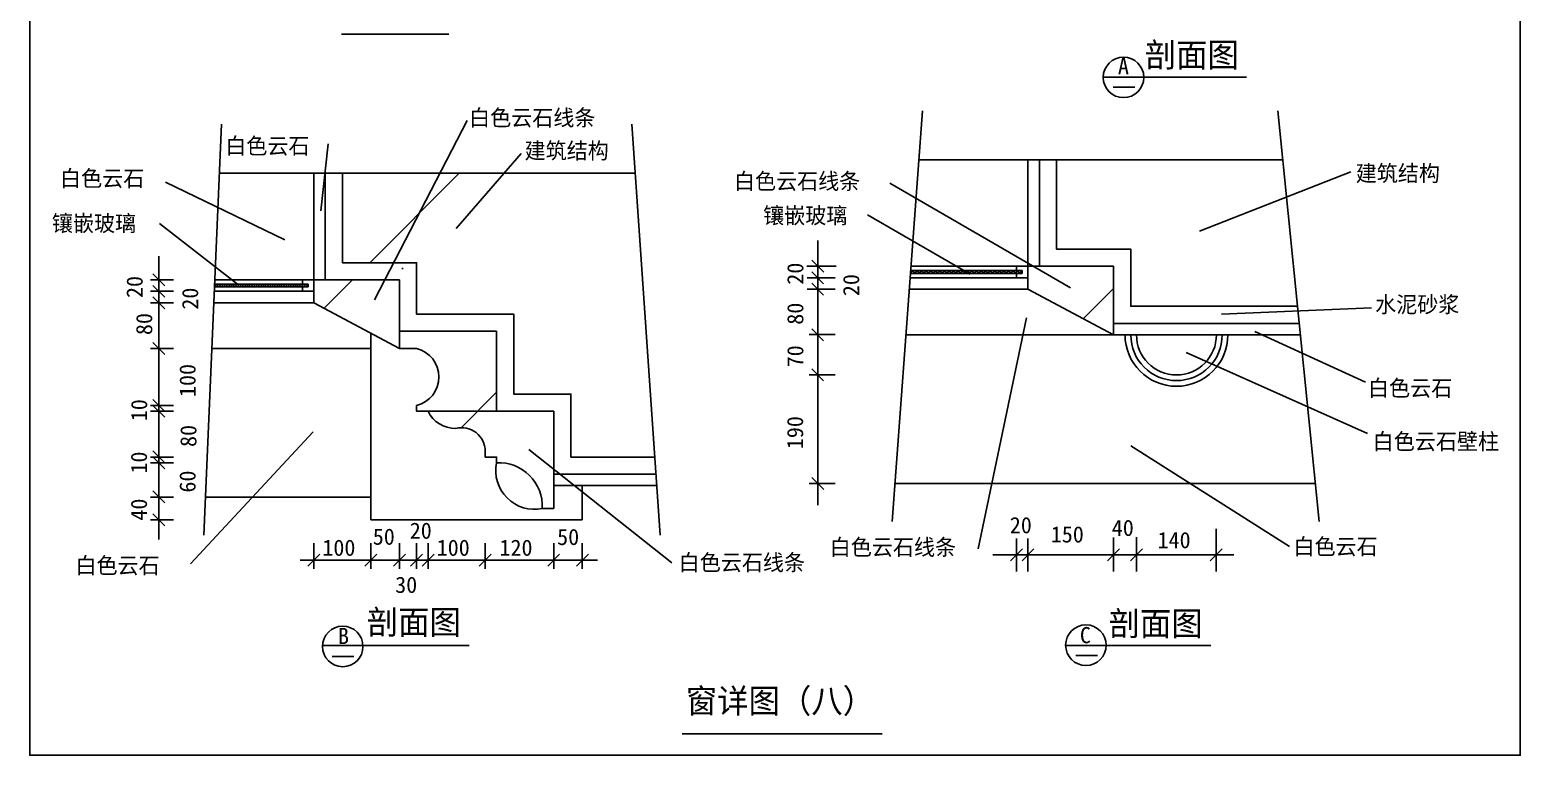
# Model space of a CAD drawing. Header units: metres. Extents: x 1022 to 6239, y 488 to 7419.
# Drawn here: x 1022 to 6239, y 488 to 3027 of the extents above; entities that cross this region are included whole.
import ezdxf

# ---------------------------------------------------------------- set-up
doc = ezdxf.new("R2010")
doc.units = ezdxf.units.M
for name, color, linetype in [('2', 2, 'Continuous'), ('4', 4, 'Continuous'), ('7', 7, 'Continuous'), ('BH', 3, 'Continuous'), ('DIM', 3, 'Continuous'), ('TEXT', 3, 'Continuous')]:
    doc.layers.add(name, color=color, linetype=linetype)
doc.dimstyles.get("Standard").update_dxf_attribs({"dimtxt": 2.5, "dimasz": 2.5, "dimexe": 1.25, "dimexo": 0.625, "dimtad": 1, "dimcen": 2.5, "dimazin": 3, "dimtfac": 1, "dimtmove": 0, "dimatfit": 3})

# ---------------------------------------------------------------- blocks, each defined once
blk = doc.blocks.new('BH2')
at = {"layer": 'BH'}
blk.add_lwpolyline([(0, 32), (5, 28), (0, 24), (5, 20), (0, 16), (5, 12), (0, 8), (5, 4), (0, 0)], dxfattribs=at)
blk = doc.blocks.new('_DOT')
blk.add_lwpolyline([(-1.41, -1.39), (1.38, 1.4)])

msp = doc.modelspace()

# ---------------------------------------------------------------- hatches: boundary and pattern name
at = {"layer": 'BH'}
h = msp.add_hatch(dxfattribs=at)
h.set_pattern_fill('ANSI33', scale=200)
h.paths.add_polyline_path([(4516.04, 2199.18), (4516.04, 2119.18), (4816.04, 1959.18), (4816.04, 2199.18)])
h.paths.add_polyline_path([(5469.7, 1959.18), (5465.66, 1999.24), (4816.04, 1999.24), (4816.04, 1959.18)])
h.paths.add_polyline_path([(4896.04, 1959.18, 1), (5176.04, 1959.18)])
h.paths.add_polyline_path([(4556.04, 2572.38), (4516.04, 2572.38), (4516.04, 2199.18), (4556.04, 2199.18)])
h = msp.add_hatch(dxfattribs=at)
h.set_pattern_fill('AR-CONC', scale=10)
h.paths.add_polyline_path([(4616.04, 2259.18), (4616.04, 2572.38), (4556.04, 2572.38), (4556.04, 2199.18), (4816.04, 2199.18), (4816.04, 1999.24), (5465.66, 1999.24), (5459.62, 2059.18), (4876.04, 2059.18), (4876.04, 2259.18)])
h = msp.add_hatch(dxfattribs=at)
h.set_pattern_fill('ANSI31', scale=1000)
h.paths.add_polyline_path([(4616.04, 2572.38), (4616.04, 2259.18), (4876.04, 2259.18), (4876.04, 2059.18), (5459.62, 2059.18), (5407.9, 2572.38)])
h = msp.add_hatch(dxfattribs=at)
h.set_pattern_fill('ANSI33', scale=200)
h.paths.add_polyline_path([(2656.12, 1971.76), (2316.12, 1971.76), (2316.12, 1911.76), (2376.12, 1911.76, -0.78), (2376.12, 1711.76), (2376.12, 1691.76), (2416.12, 1691.76), (2656.12, 1691.76)])
h.paths.add_polyline_path([(2656.12, 1691.76), (2416.12, 1691.76, 0.29), (2512.99, 1631.76, -0.49), (2616.12, 1550.81), (2616.12, 1531.76), (2656.12, 1531.76), (2656.12, 1511.76, -0.37), (2812.81, 1391.76), (2856.12, 1391.76), (2856.12, 1431.76), (2856.12, 1691.76)])
h.paths.add_polyline_path([(3217.08, 1431.76), (3214.32, 1471.76), (2856.12, 1471.76), (2856.12, 1431.76)])
h.paths.add_polyline_path([(2316.12, 1911.76), (2316.12, 2151.76), (2016.12, 2151.76), (2016.12, 2071.76)])
h.paths.add_polyline_path([(2016.12, 2151.76), (2056.12, 2151.76), (2056.12, 2524.96), (2016.12, 2524.96)])
h = msp.add_hatch(dxfattribs=at)
h.set_pattern_fill('AR-CONC', scale=10)
h.paths.add_polyline_path([(2316.12, 2151.76), (2316.12, 1971.76), (2656.12, 1971.76), (2656.12, 1691.76), (2856.12, 1691.76), (2856.12, 1471.76), (3214.32, 1471.76), (3210.18, 1531.76), (2916.12, 1531.76), (2916.12, 1751.76), (2716.12, 1751.76), (2716.12, 2031.76), (2376.12, 2031.76), (2376.12, 2211.76), (2116.12, 2211.76), (2116.12, 2524.96), (2056.12, 2524.96), (2056.12, 2151.76)])
h = msp.add_hatch(dxfattribs=at)
h.set_pattern_fill('ANSI31', scale=1000)
h.paths.add_polyline_path([(2116.12, 2524.96), (2116.12, 2211.76), (2376.12, 2211.76), (2376.12, 2031.76), (2716.12, 2031.76), (2716.12, 1751.76), (2916.12, 1751.76), (2916.12, 1531.76), (3210.18, 1531.76), (3141.64, 2524.96)])
h = msp.add_hatch(dxfattribs=at)
h.set_pattern_fill('ANSI32', scale=50)
h.paths.add_polyline_path([(4476.04, 2199.18), (4476.04, 2184.18), (4496.04, 2184.18), (4496.04, 2174.18), (4476.04, 2174.18), (4476.04, 2159.18), (4516.04, 2159.18), (4516.04, 2199.18)])
h = msp.add_hatch(dxfattribs=at)
h.set_pattern_fill('ANSI32', scale=50)
h.paths.add_polyline_path([(2016.12, 2111.76), (2016.12, 2151.76), (1976.12, 2151.76), (1976.12, 2136.76), (1996.12, 2136.76), (1996.12, 2126.76), (1976.12, 2126.76), (1976.12, 2111.76)])

# ---------------------------------------------------------------- linework, layer by layer
for p, q in [((4922.23, 2861.33), (4779.57, 2861.33)), ((4814.46, 2826.08), (4890.37, 2826.08)), ((2188.77, 872.24), (2046.11, 872.24)), ((4790.03, 872.43), (4647.41, 872.43)), ((4683.78, 837.06), (4759.69, 837.06)), ((2080.98, 833.01), (2156.88, 833.01)), ((3305.63, 563.25), (4005.41, 563.25))]:
    msp.add_line(p, q)
at = {"layer": '2'}
for points in [[(5459.62, 2059.18), (4876.04, 2059.18), (4876.04, 2259.18), (4616.04, 2259.18), (4616.04, 2572.38)], [(3210.18, 1531.76), (2916.12, 1531.76), (2916.12, 1751.76), (2716.12, 1751.76), (2716.12, 2031.76), (2376.12, 2031.76), (2376.12, 2211.76), (2116.12, 2211.76), (2116.12, 2524.96)]]:
    msp.add_lwpolyline(points, dxfattribs=at)
at = {"layer": '4'}
for p, q in [((4516.04, 2119.18), (4516.04, 2572.38)), ((4556.04, 2199.18), (4556.04, 2572.38)), ((2056.12, 2151.76), (2056.12, 2524.96)), ((4516.04, 2199.18), (4106.69, 2199.18)), ((4516.04, 2199.18), (4816.04, 2199.18)), ((4816.04, 1959.18), (4816.04, 2199.18)), ((2016.12, 2151.76), (1669.44, 2151.76)), ((2016.12, 2151.76), (2316.12, 2151.76)), ((2316.12, 1911.76), (2316.12, 2151.76)), ((4516.04, 2159.18), (4103.72, 2159.18)), ((2016.12, 2111.76), (1667.74, 2111.76)), ((4516.04, 2119.18), (4100.76, 2119.18)), ((4516.04, 2119.18), (4816.04, 1959.18)), ((2016.12, 2071.76), (1666.03, 2071.76)), ((4817.58, 1999.24), (5465.66, 1999.24)), ((2216.12, 1965.09), (2216.12, 1311.76)), ((2316.12, 1971.76), (2656.12, 1971.76)), ((2656.12, 1971.76), (2656.12, 1691.76)), ((4816.04, 1959.18), (4088.9, 1959.18)), ((4816.04, 1959.18), (5469.7, 1959.18)), ((2216.12, 1911.76), (1659.19, 1911.76)), ((2416.12, 1691.76), (2656.12, 1691.76)), ((2656.12, 1691.76), (2856.12, 1691.76)), ((2856.12, 1431.76), (2856.12, 1691.76)), ((2856.12, 1471.76), (3214.32, 1471.76)), ((2956.12, 1431.76), (2956.12, 1311.76)), ((4050.36, 1439.18), (5522.1, 1439.18)), ((2216.12, 1391.76), (1636.97, 1391.76)), ((2956.12, 1311.76), (2216.12, 1311.76))]:
    msp.add_line(p, q, dxfattribs=at)
msp.add_lwpolyline([(2016.12, 2524.96), (2016.12, 2071.76), (2316.12, 1911.76), (2376.12, 1911.76, -0.78), (2376.12, 1711.76), (2376.12, 1691.76), (2416.12, 1691.76, 0.29), (2512.99, 1631.76, -0.49), (2616.12, 1551.76), (2616.12, 1531.76), (2656.12, 1531.76), (2656.12, 1511.76, -0.44), (2816.12, 1351.76), (2856.12, 1351.76), (2856.12, 1431.76), (3217.08, 1431.76)], format="xyb", dxfattribs=at)
for points in [[(4476.04, 2199.18), (4476.04, 2184.18)], [(1976.12, 2151.76), (1976.12, 2136.76)], [(4476.04, 2174.18), (4476.04, 2159.18)], [(1976.12, 2126.76), (1976.12, 2111.76)]]:
    msp.add_lwpolyline(points, dxfattribs=at)
for radius in [180, 140]:
    msp.add_arc((5036.04, 1959.18), radius, 180, 360, dxfattribs=at)
at = {"layer": '7'}
for p, q in [((4104.83, 2174.18), (4496.04, 2174.18)), ((4105.58, 2184.18), (4496.04, 2184.18)), ((2016.12, 2111.76), (1667.74, 2111.76)), ((1668.38, 2126.76), (1996.12, 2126.76)), ((1668.8, 2136.76), (1996.12, 2136.76))]:
    msp.add_line(p, q, dxfattribs=at)
for points in [[(4496.04, 2184.18), (4496.04, 2174.18)], [(1996.12, 2136.76), (1996.12, 2126.76)]]:
    msp.add_lwpolyline(points, dxfattribs=at)
for centre, radius, start, end in [((5036.04, 1959.18), 160, 180, 360), ((2788.24, 1483.87), 135.03, 168.08, 281.92)]:
    msp.add_arc(centre, radius, start, end, dxfattribs=at)
at = {"layer": 'BH'}
for points in [[(4104.92, 2175.27), (4112.04, 2184.18)], [(1668.39, 2127.1), (1676.12, 2136.76), (1684.12, 2126.76), (1692.12, 2136.76), (1700.12, 2126.76), (1708.12, 2136.76), (1716.12, 2126.76), (1724.12, 2136.76), (1732.12, 2126.76), (1740.12, 2136.76)], [(1804.12, 2136.76), (1796.12, 2126.76), (1788.12, 2136.76), (1780.12, 2126.76), (1772.12, 2136.76), (1764.12, 2126.76), (1756.12, 2136.76), (1748.12, 2126.76), (1740.12, 2136.76)], [(1804.12, 2136.76), (1812.12, 2126.76), (1820.12, 2136.76), (1828.12, 2126.76), (1836.12, 2136.76), (1844.12, 2126.76), (1852.12, 2136.76), (1860.12, 2126.76), (1868.12, 2136.76)], [(1932.12, 2136.76), (1924.12, 2126.76), (1916.12, 2136.76), (1908.12, 2126.76), (1900.12, 2136.76), (1892.12, 2126.76), (1884.12, 2136.76), (1876.12, 2126.76), (1868.12, 2136.76)], [(1932.12, 2136.76), (1940.12, 2126.76), (1948.12, 2136.76), (1956.12, 2126.76), (1964.12, 2136.76), (1972.12, 2126.76), (1980.12, 2136.76), (1988.12, 2126.76), (1996.12, 2136.76)]]:
    msp.add_lwpolyline(points, dxfattribs=at)
at = {"layer": 'DIM'}
for p, q in [((4147.05, 2743.72), (4040.47, 1305.84)), ((5390.63, 2743.72), (5535.54, 1305.84)), ((1692.71, 2696.29), (1631.27, 1258.42)), ((3129.82, 2696.29), (3229.04, 1258.42)), ((4134.35, 2572.38), (5407.9, 2572.38)), ((3141.64, 2524.96), (1685.39, 2524.96)), ((3780.06, 1362.64), (3780.06, 2289.53)), ((1474.02, 2234.8), (1474.02, 1242.8)), ((3844.56, 2199.18), (3741.81, 2199.18)), ((1524.7, 2151.76), (1444.02, 2151.76)), ((3841.77, 2159.18), (3743.14, 2159.18)), ((3841.77, 2159.18), (3743.14, 2159.18)), ((1524.7, 2111.76), (1444.02, 2111.76)), ((1524.7, 2111.76), (1444.02, 2111.76)), ((3841.77, 2119.18), (3742.7, 2119.18)), ((3841.77, 2119.18), (3750.06, 2119.18)), ((1524.7, 2071.76), (1444.02, 2071.76)), ((1524.7, 2071.76), (1444.02, 2071.76)), ((3841.77, 1960.05), (3750.06, 1960.05)), ((3841.77, 1960.05), (3750.06, 1960.05)), ((1524.7, 1911.76), (1444.02, 1911.76)), ((1524.7, 1911.76), (1444.02, 1911.76)), ((3841.77, 1819.18), (3750.06, 1819.18)), ((3841.77, 1819.18), (3750.06, 1819.18)), ((1524.7, 1711.76), (1444.02, 1711.76)), ((1524.7, 1711.76), (1444.02, 1711.76)), ((1524.7, 1691.76), (1444.02, 1691.76)), ((1524.7, 1691.76), (1444.02, 1691.76)), ((1524.7, 1531.76), (1444.02, 1531.76)), ((1524.7, 1531.76), (1444.02, 1531.76)), ((1524.7, 1511.76), (1444.02, 1511.76)), ((1524.7, 1511.76), (1444.02, 1511.76)), ((3841.77, 1439.18), (3750.06, 1439.18)), ((1524.7, 1391.76), (1444.02, 1391.76)), ((1524.7, 1391.76), (1444.02, 1391.76)), ((1524.7, 1311.76), (1444.02, 1311.76)), ((5174.72, 1280.69), (5174.72, 1130.94)), ((2016.12, 1229.93), (2016.12, 1140.61)), ((2216.12, 1229.93), (2216.12, 1140.61)), ((2216.12, 1229.93), (2216.12, 1140.61)), ((2316.12, 1229.93), (2316.12, 1140.61)), ((2316.12, 1229.93), (2316.12, 1140.61)), ((2376.12, 1229.93), (2376.12, 1140.61)), ((2376.12, 1229.93), (2376.12, 1140.61)), ((2416.7, 1229.93), (2416.7, 1140.61)), ((2416.7, 1229.93), (2416.7, 1140.61)), ((2616.12, 1229.93), (2616.12, 1140.61)), ((2616.12, 1229.93), (2616.12, 1140.61)), ((2856.12, 1229.93), (2856.12, 1140.61)), ((2856.12, 1229.93), (2856.12, 1140.61)), ((2956.12, 1229.93), (2956.12, 1140.61)), ((4476.04, 1246.58), (4476.04, 1130.94)), ((4516.04, 1246.58), (4516.04, 1130.94)), ((4516.04, 1244.49), (4516.04, 1130.94)), ((4816.04, 1250.15), (4816.04, 1130.94)), ((4816.04, 1242.25), (4816.04, 1130.94)), ((4896.04, 1251.73), (4896.04, 1130.94)), ((4896.04, 1251.47), (4896.04, 1130.94)), ((1968.16, 1170.61), (3009.44, 1170.61)), ((2201.12, 1170.61), (2186.12, 1170.61)), ((4392.64, 1189.47), (5236.35, 1189.47)), ((4911.04, 1189.47), (4926.04, 1189.47))]:
    msp.add_line(p, q, dxfattribs=at)
msp.add_lwpolyline([(1022.02, 7419.17), (6239.24, 7419.17), (6239.24, 488.16), (1022.02, 488.16)], close=True, dxfattribs=at)
at = {"layer": 'TEXT'}
for p, q in [((2113.19, 3011.19), (2488.71, 3011.19)), ((4922.23, 2861.33), (5281.6, 2861.33)), ((2187.82, 872.06), (2560.59, 872.06)), ((4790.54, 872.06), (5156.82, 872.06))]:
    msp.add_line(p, q, dxfattribs=at)
for centre in [(4850.56, 2860.43), (2117.3, 868.69), (4719.08, 873.13)]:
    msp.add_circle(centre, 71, dxfattribs=at)

# ---------------------------------------------------------------- block references
at = {"layer": 'BH', "yscale": 2, "zscale": 2}
for p, xscale, rotation in [((4112.04, 2184.18), 2, 270), ((4240.04, 2184.18), -2, 90), ((4240.04, 2184.18), 2, 270), ((4368.04, 2184.18), -2, 90), ((4368.04, 2184.18), 2, 270), ((4496.04, 2184.18), -2, 90)]:
    msp.add_blockref('BH2', p, dxfattribs=dict(at, xscale=xscale, rotation=rotation))
at = {"layer": 'DIM', "xscale": 15, "yscale": 15, "zscale": 15}
for p, rotation in [((3780.06, 2199.18), 270), ((1474.02, 2151.76), 270), ((3780.06, 2159.18), 90), ((3780.06, 2119.18), 90), ((1474.02, 2111.76), 90), ((1474.02, 2071.76), 90), ((1474.02, 1911.76), 270), ((3780.06, 1960.05), 90), ((3780.06, 1819.18), 90), ((1474.02, 1711.76), 270), ((1474.02, 1691.76), 90), ((1474.02, 1511.76), 90), ((1474.02, 1531.76), 270), ((1474.02, 1391.76), 270), ((3780.06, 1439.18), 270), ((1474.02, 1311.76), 90), ((4516.04, 1189.47), 180), ((4896.04, 1189.47), 180), ((2016.12, 1170.61), 180), ((2316.12, 1170.61), 180), ((2416.7, 1170.61), 180), ((2616.12, 1170.61), 180), ((2956.12, 1170.61), 180)]:
    msp.add_blockref('_DOT', p, dxfattribs=dict(at, rotation=rotation))
for p in [(4476.04, 1189.47), (4816.04, 1189.47), (5174.72, 1189.47), (2216.12, 1170.61), (2376.12, 1170.61), (2856.12, 1170.61)]:
    msp.add_blockref('_DOT', p, dxfattribs=at)

# ---------------------------------------------------------------- texts
for s, p in [('20', (3729.83, 2134.79)), ('20', (1417.08, 2088.18)), ('20', (3925.36, 2094.79)), ('20', (1611.48, 2047.37)), ('80', (3729.83, 1994.7)), ('80', (1450.54, 1958.46)), ('70', (3729.83, 1845.57)), ('100', (1602.3, 1741.7)), ('10', (1432.83, 1656.95)), ('190', (3729.14, 1559.12)), ('80', (1605.37, 1566.85)), ('10', (1432.25, 1473.72)), ('60', (1602.3, 1407.19)), ('40', (1432.25, 1309.08))]:
    msp.add_text(s, height=56.7, rotation=90).set_placement(p)
for s, p in [('20', (4452.59, 1264.89)), ('40', (4809.52, 1255.51)), ('50', (2222.6, 1224.7)), ('20', (2352.02, 1245.59)), ('50', (2868.01, 1223.65)), ('150', (4595.98, 1232.56)), ('140', (4969.8, 1212.64)), ('100', (2046.06, 1185.95)), ('100', (2446.35, 1185.95)), ('120', (2666.06, 1185.95)), ('30', (2301.03, 1056.08))]:
    msp.add_text(s, height=56.7).set_placement(p)
at = {"layer": 'TEXT'}
for s, height, p in [('剖面图', 84.5, (4924.98, 2896.63)), ('A', 56.7, (4831.05, 2871.59)), ('白色云石线条', 56.7, (2559.77, 2691)), ('白色云石', 56.7, (1706.16, 2592.33)), ('建筑结构', 56.7, (2753.98, 2575.56)), ('建筑结构', 56.7, (5663.5, 2496.27)), ('白色云石', 56.7, (1127.9, 2478.69)), ('白色云石线条', 56.7, (3486.83, 2468.76)), ('镶嵌玻璃', 56.7, (3589.22, 2348.78)), ('镶嵌玻璃', 56.7, (1099.28, 2321.35)), ('水泥砂浆 ', 56.7, (5731.39, 2037.22)), ('白色云石', 56.7, (5706.43, 1744.86)), ('白色云石壁柱', 56.7, (5722.85, 1557.97)), ('白色云石线条', 56.7, (3822.29, 1187.99)), ('白色云石', 56.7, (5445.56, 1190.07)), ('白色云石', 56.7, (1181.79, 1123.9)), ('白色云石线条', 56.7, (3293.48, 1134.31)), ('剖面图', 84.5, (2201.43, 911.57)), ('剖面图', 84.5, (4798.29, 906.53)), ('B', 56.7, (2101.05, 876.96)), ('C', 56.7, (4697.83, 879.96)), ('窗详图（八）', 84.5, (3318.47, 635.96))]:
    msp.add_text(s, height=height, dxfattribs=at).set_placement(p)

# ---------------------------------------------------------------- leaders
at = {"layer": 'DIM'}
for points in [[(2228.98, 2081.58), (2553.17, 2709.06)], [(2040.21, 2393.44), (2066.01, 2627.62)], [(2514.06, 2331.84), (2742.36, 2593.44)], [(5117.03, 2321.59), (5646.6, 2529.99)], [(1914.67, 2291.42), (1496.97, 2493.22)], [(4664.81, 2123.78), (4032.58, 2490.12)], [(1749.07, 2136.96), (1475.97, 2348.63)], [(4313.97, 2172.14), (3954.31, 2378.96)], [(5193.85, 2031.21), (5718.38, 2054)], [(4511.57, 2018.99), (4341.87, 1210.52)], [(5310.74, 1971.14), (5698.15, 1794.24)], [(5070.28, 1897.71), (5704.83, 1614)], [(2014.28, 1619.61), (1584.46, 1157.94)], [(4876.57, 1570.61), (5431.99, 1218.8)], [(2768.32, 1557.97), (3269.15, 1161.43)]]:
    msp.add_leader(points, dimstyle='Standard', dxfattribs=at)

doc.saveas('drawing.dxf')
